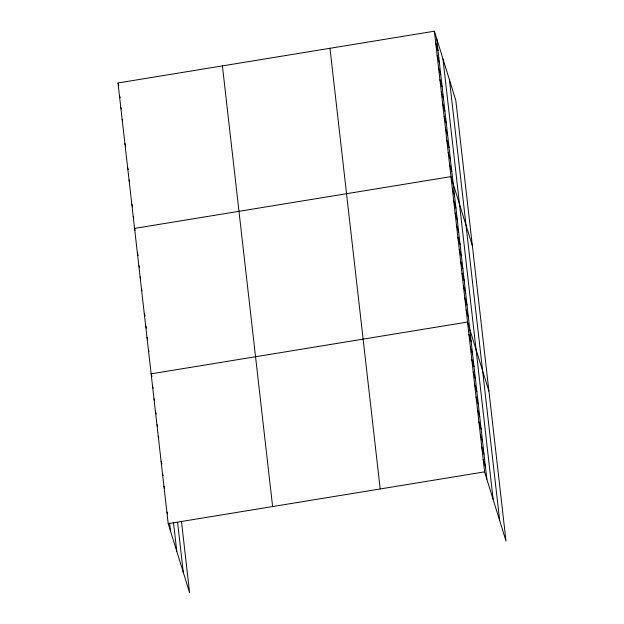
<?xml version="1.0" encoding="UTF-8"?>
<svg xmlns="http://www.w3.org/2000/svg" width="624" height="624" viewBox="0 0 624 624"><rect width="100%" height="100%" fill="white"/><g stroke="black" fill="none" stroke-linecap="round" stroke-linejoin="round"><path stroke-width="0.94" d="M181.514 521.726L189.61 592.8L168.207 523.653L117.998 82.984L434.39 31.2L455.793 100.347L506.002 541.016L484.591 471.869L434.39 31.2M168.207 523.653L484.591 471.869M435.77 43.321L438.017 50.575M437.151 55.435L439.397 62.696M438.532 67.556L440.778 74.81M439.912 79.677L442.159 86.931M441.293 91.79L443.539 99.052M442.673 103.912L444.92 111.166M444.054 116.025L446.3 123.287M445.435 128.146L447.681 135.4M446.815 140.267L449.062 147.521M448.196 152.381L450.442 159.643M449.576 164.502L451.823 171.756M472.36 245.762L450.957 176.623L134.573 228.407L135.135 230.225M452.338 188.737L454.584 195.998M453.718 200.858L455.965 208.112M455.099 212.971L457.345 220.233M456.479 225.092L458.726 232.346M457.86 237.214L460.106 244.468M459.241 249.327L461.487 256.589M460.621 261.448L462.868 268.702M462.002 273.569L464.248 280.823M463.382 285.683L465.629 292.945M464.763 297.804L467.009 305.058M466.144 309.917L468.39 317.179M488.927 391.186L467.524 322.039L151.141 373.831L151.983 376.545M468.944 334.526L471.19 341.78M470.371 347.014L472.618 354.268M471.791 359.494L474.037 366.756M473.21 371.982L475.457 379.236M474.638 384.47L476.884 391.724M476.057 396.95L478.304 404.212M477.485 409.438L479.731 416.692M478.904 421.925L481.151 429.179M480.324 434.405L482.57 441.667M481.751 446.893L483.998 454.155M483.171 459.381L485.417 466.635M117.998 82.984L118.841 85.706M119.66 96.01L120.221 97.828M120.76 107.227L121.321 109.036M122.14 119.34L122.702 121.157M124.901 143.582L125.744 146.305M127.663 167.817L128.224 169.627M129.051 179.938L129.613 181.748M131.812 204.173L132.655 206.895M133.193 216.286L133.754 218.104M137.335 252.642L138.177 255.364M138.996 265.668L139.558 267.485M140.096 276.884L140.657 278.694M141.476 288.998L142.038 290.815M144.238 313.232L145.08 315.955M145.899 326.258L146.461 328.076M146.999 337.475L147.56 339.284M148.379 349.588L148.941 351.406M152.56 386.311L153.122 388.128M153.98 398.798L154.541 400.616M155.407 411.286L156.25 414.008M157.108 424.679L157.669 426.488M158.254 436.254L158.816 438.071M161.093 461.23L161.936 463.944M162.521 473.71L163.082 475.527M163.94 486.197L164.502 488.015M167.068 512.078L167.63 513.887M449.467 79.927L499.676 520.588M442.954 58.882L493.163 499.543M436.636 38.454L486.837 479.123M329.979 48.29L380.188 488.959M222.409 65.894L272.618 506.563M177.598 522.436L183.292 572.38M173.495 522.522L176.779 551.335M169.58 523.224L170.453 530.907"/></g></svg>
